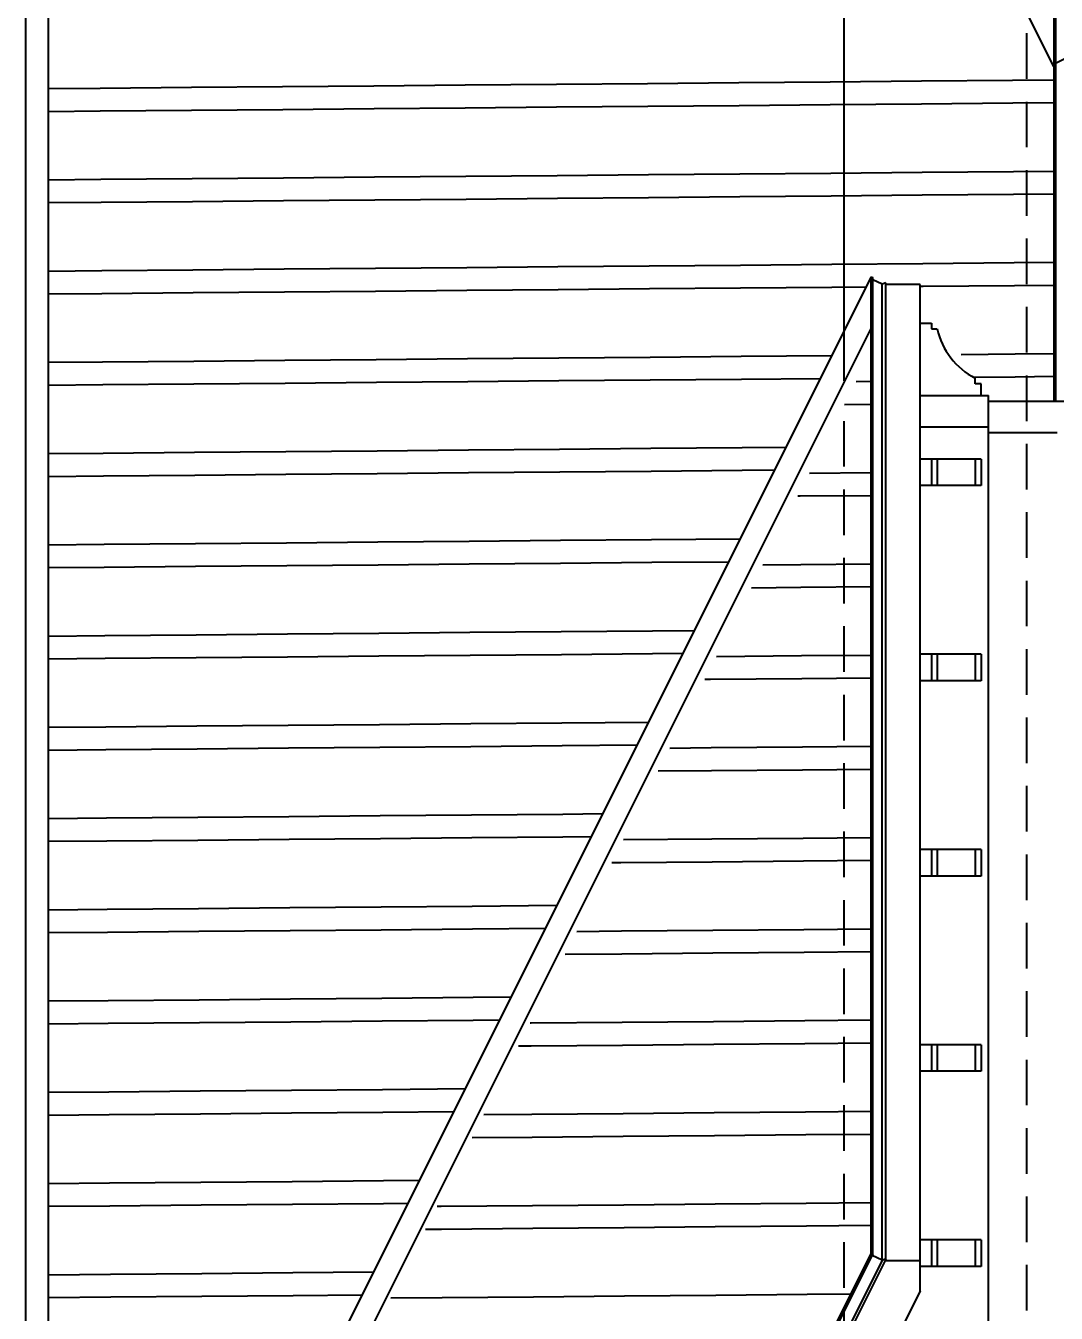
# Model space of a CAD drawing. Extents: x -175 to 1769, y -1164 to 204.
# Drawn here: x 1245 to 1380.5, y -476.2 to -306.8 of the extents above; entities that cross this region are included whole.
import ezdxf

# ---------------------------------------------------------------- set-up
doc = ezdxf.new("R2010")
doc.units = 0
doc.header["$LTSCALE"] = 12
doc.linetypes.add('DASHED', pattern=[0.75, 0.5, -0.25])
doc.layers.add('FRELEV', color=3, linetype='CONTINUOUS')
doc.dimstyles.get("Standard").update_dxf_attribs({"dimtxt": 2.5, "dimasz": 2.5, "dimexe": 1.25, "dimexo": 0.625, "dimtad": 1, "dimcen": 2.5, "dimazin": 3, "dimtfac": 1, "dimtmove": 0, "dimatfit": 3})

# ---------------------------------------------------------------- blocks, each defined once
blk = doc.blocks.new('*D1')
at = {"layer": 'FRELEV', "color": 2, "linetype": 'CONTINUOUS'}
for p, q in [((1352.623, -353.5348), (1352.623, 132.84)), ((1496.623, 90.84), (1496.623, 132.84)), ((1356.623, 131.176), (1352.623, 130.176)), ((1356.623, 131.176), (1356.623, 129.176)), ((1492.623, 131.176), (1496.623, 130.176)), ((1492.623, 131.176), (1492.623, 129.176)), ((1356.623, 129.176), (1352.623, 130.176)), ((1492.623, 130.176), (1356.623, 130.176)), ((1492.623, 129.176), (1496.623, 130.176))]:
    blk.add_line(p, q, dxfattribs=at)
at = {"layer": 'FRELEV', "color": 2, "linetype": 'CONTINUOUS', "width": 0.87}
blk.add_text('12\'-0"', height=4, dxfattribs=at).set_placement((1417.386, 133.176))
blk = doc.blocks.new('HCH20')
at = {"layer": 'FRELEV', "color": 1, "linetype": 'CONTINUOUS'}
for p, q in [((99.44, 195.88), (101.44, 195.89)), ((97.91, 192.86), (101.44, 192.89)), ((93.32, 183.82), (101.44, 183.89)), ((91.79, 180.81), (92.09, 180.81)), ((92.09, 180.81), (101.44, 180.89)), ((87.2, 171.77), (92.17, 171.81)), ((92.17, 171.81), (101.44, 171.89)), ((85.67, 168.75), (92.2, 168.81)), ((92.2, 168.81), (101.44, 168.89)), ((81.08, 159.71), (92.27, 159.81)), ((92.27, 159.81), (101.44, 159.89)), ((79.55, 156.7), (80.3, 156.71)), ((80.3, 156.71), (92.3, 156.81)), ((92.3, 156.81), (101.44, 156.89)), ((74.96, 147.66), (80.38, 147.71)), ((80.38, 147.71), (92.38, 147.81)), ((92.38, 147.81), (101.44, 147.89)), ((73.43, 144.65), (80.41, 144.71)), ((80.41, 144.71), (92.41, 144.81)), ((92.41, 144.81), (101.44, 144.89)), ((68.84, 135.61), (80.48, 135.71)), ((80.48, 135.71), (92.48, 135.81)), ((92.48, 135.81), (101.44, 135.89)), ((67.31, 132.59), (68.51, 132.6)), ((68.51, 132.6), (80.51, 132.71)), ((80.51, 132.71), (92.51, 132.81)), ((92.51, 132.81), (101.44, 132.89)), ((68.59, 123.6), (80.59, 123.71)), ((80.59, 123.71), (92.59, 123.81)), ((92.59, 123.81), (101.44, 123.89)), ((62.72, 123.55), (68.59, 123.6)), ((61.19, 120.54), (68.62, 120.6)), ((68.62, 120.6), (80.62, 120.71)), ((80.62, 120.71), (92.62, 120.81)), ((92.62, 120.81), (101.44, 120.89)), ((80.69, 111.71), (92.69, 111.81)), ((92.69, 111.81), (101.44, 111.89)), ((56.6, 111.5), (56.7, 111.5)), ((56.7, 111.5), (68.69, 111.6)), ((68.69, 111.6), (80.69, 111.71)), ((55.07, 108.48), (56.72, 108.5)), ((56.72, 108.5), (68.72, 108.6)), ((68.72, 108.6), (80.72, 108.71)), ((80.72, 108.71), (92.72, 108.81)), ((92.72, 108.81), (101.44, 108.89)), ((50.48, 99.44), (56.8, 99.5)), ((56.8, 99.5), (68.8, 99.6)), ((68.8, 99.6), (80.8, 99.71)), ((80.8, 99.71), (92.8, 99.81)), ((92.8, 99.81), (101.44, 99.89)), ((56.83, 96.5), (68.83, 96.6)), ((68.83, 96.6), (80.83, 96.71)), ((80.83, 96.71), (92.82, 96.81)), ((92.82, 96.81), (101.44, 96.89)), ((48.95, 96.43), (56.83, 96.5)), ((44.36, 87.39), (44.9, 87.4)), ((44.9, 87.4), (56.9, 87.5)), ((56.9, 87.5), (68.9, 87.6)), ((68.9, 87.6), (80.9, 87.71)), ((80.9, 87.71), (92.9, 87.81)), ((92.9, 87.81), (101.44, 87.89)), ((68.93, 84.6), (80.93, 84.71)), ((80.93, 84.71), (92.93, 84.81)), ((92.93, 84.81), (101.44, 84.89)), ((42.83, 84.38), (44.93, 84.4)), ((44.93, 84.4), (56.93, 84.5)), ((56.93, 84.5), (68.93, 84.6)), ((38.25, 75.34), (45.01, 75.4)), ((45.01, 75.4), (57.01, 75.5)), ((57.01, 75.5), (69.01, 75.61)), ((69.01, 75.61), (81.01, 75.71)), ((81.01, 75.71), (93.01, 75.81)), ((93.01, 75.81), (98.73, 75.86))]:
    blk.add_line(p, q, dxfattribs=at)
blk = doc.blocks.new('HCH22')
at = {"layer": 'FRELEV', "color": 1, "linetype": 'CONTINUOUS'}
for p, q in [((57.82, 372.52), (69.82, 372.62)), ((69.82, 372.62), (81.81, 372.73)), ((81.81, 372.73), (93.81, 372.83)), ((93.81, 372.83), (105.81, 372.94)), ((105.81, 372.94), (117.81, 373.04)), ((117.81, 373.04), (123.22, 373.09)), ((-8.96, 371.94), (-2.18, 372)), ((-2.18, 372), (9.82, 372.1)), ((9.82, 372.1), (21.82, 372.2)), ((21.82, 372.2), (33.82, 372.31)), ((33.82, 372.31), (45.82, 372.41)), ((45.82, 372.41), (57.82, 372.52)), ((9.84, 369.1), (21.84, 369.2)), ((21.84, 369.2), (33.84, 369.31)), ((33.84, 369.31), (45.84, 369.41)), ((45.84, 369.41), (57.84, 369.52)), ((57.84, 369.52), (69.84, 369.62)), ((69.84, 369.62), (81.84, 369.73)), ((81.84, 369.73), (93.84, 369.83)), ((93.84, 369.83), (105.84, 369.94)), ((105.84, 369.94), (117.84, 370.04)), ((117.84, 370.04), (123.22, 370.09)), ((-8.96, 368.94), (-2.16, 369)), ((-2.16, 369), (9.84, 369.1)), ((69.92, 360.62), (81.92, 360.73)), ((81.92, 360.73), (93.92, 360.83)), ((93.92, 360.83), (105.92, 360.94)), ((105.92, 360.94), (117.92, 361.04)), ((117.92, 361.04), (123.22, 361.09)), ((-8.96, 359.94), (-2.08, 360)), ((-2.08, 360), (9.92, 360.1)), ((9.92, 360.1), (21.92, 360.2)), ((21.92, 360.2), (33.92, 360.31)), ((33.92, 360.31), (45.92, 360.41)), ((45.92, 360.41), (57.92, 360.52)), ((57.92, 360.52), (69.92, 360.62)), ((21.95, 357.21), (33.95, 357.31)), ((33.95, 357.31), (45.95, 357.41)), ((45.95, 357.41), (57.95, 357.52)), ((57.95, 357.52), (69.95, 357.62)), ((69.95, 357.62), (81.95, 357.73)), ((81.95, 357.73), (93.95, 357.83)), ((93.95, 357.83), (105.94, 357.94)), ((105.94, 357.94), (117.94, 358.04)), ((117.94, 358.04), (123.22, 358.09)), ((-8.96, 356.94), (-2.05, 357)), ((-2.05, 357), (9.95, 357.1)), ((9.95, 357.1), (21.95, 357.21)), ((82.02, 348.73), (94.02, 348.83)), ((94.02, 348.83), (106.02, 348.94)), ((106.02, 348.94), (118.02, 349.04)), ((118.02, 349.04), (123.22, 349.09)), ((-8.96, 347.94), (-1.97, 348)), ((-1.97, 348), (10.03, 348.1)), ((10.03, 348.1), (22.03, 348.21)), ((22.03, 348.21), (34.03, 348.31)), ((34.03, 348.31), (46.03, 348.41)), ((46.03, 348.41), (58.03, 348.52)), ((58.03, 348.52), (70.02, 348.62)), ((70.02, 348.62), (82.02, 348.73)), ((46.05, 345.42), (58.05, 345.52)), ((58.05, 345.52), (70.05, 345.62)), ((70.05, 345.62), (82.05, 345.73)), ((82.05, 345.73), (94.05, 345.83)), ((94.05, 345.83), (98.56, 345.87)), ((105.78, 345.94), (106.05, 345.94)), ((106.05, 345.94), (118.05, 346.04)), ((118.05, 346.04), (123.22, 346.09)), ((-8.96, 344.93), (-1.95, 345)), ((-1.95, 345), (10.05, 345.1)), ((10.05, 345.1), (22.05, 345.21)), ((22.05, 345.21), (34.05, 345.31)), ((34.05, 345.31), (46.05, 345.42)), ((111.04, 336.98), (118.13, 337.04)), ((118.13, 337.04), (123.22, 337.09)), ((-8.96, 335.93), (-1.87, 336)), ((-1.87, 336), (10.13, 336.1)), ((10.13, 336.1), (22.13, 336.21)), ((22.13, 336.21), (34.13, 336.31)), ((34.13, 336.31), (46.13, 336.42)), ((46.13, 336.42), (58.13, 336.52)), ((58.13, 336.52), (70.13, 336.62)), ((70.13, 336.62), (82.13, 336.73)), ((82.13, 336.73), (94.04, 336.83)), ((58.16, 333.52), (70.16, 333.62)), ((70.16, 333.62), (82.16, 333.73)), ((82.16, 333.73), (92.54, 333.82)), ((112.8, 334), (118.15, 334.04)), ((118.15, 334.04), (123.22, 334.09)), ((-8.96, 332.93), (-1.84, 333)), ((-1.84, 333), (10.16, 333.1)), ((10.16, 333.1), (22.16, 333.21)), ((22.16, 333.21), (34.16, 333.31)), ((34.16, 333.31), (46.16, 333.42)), ((46.16, 333.42), (58.16, 333.52)), ((-8.96, 323.93), (-1.76, 324)), ((-1.76, 324), (10.24, 324.1)), ((10.24, 324.1), (22.24, 324.21)), ((22.24, 324.21), (34.24, 324.31)), ((34.24, 324.31), (46.24, 324.42)), ((46.24, 324.42), (58.23, 324.52)), ((58.23, 324.52), (70.23, 324.63)), ((70.23, 324.63), (82.23, 324.73)), ((82.23, 324.73), (88.02, 324.78)), ((82.26, 321.73), (86.51, 321.77)), ((-8.96, 320.93), (-1.74, 321)), ((-1.74, 321), (10.26, 321.1)), ((10.26, 321.1), (22.26, 321.21)), ((22.26, 321.21), (34.26, 321.31)), ((34.26, 321.31), (46.26, 321.42)), ((46.26, 321.42), (58.26, 321.52)), ((58.26, 321.52), (70.26, 321.63)), ((70.26, 321.63), (82.26, 321.73)), ((-8.96, 311.93), (-1.66, 312)), ((-1.66, 312), (10.34, 312.1)), ((10.34, 312.1), (22.34, 312.21)), ((22.34, 312.21), (34.34, 312.31)), ((34.34, 312.31), (46.34, 312.42)), ((46.34, 312.42), (58.34, 312.52)), ((58.34, 312.52), (70.34, 312.63)), ((70.34, 312.63), (81.99, 312.73)), ((-8.96, 308.93), (-1.63, 309)), ((-1.63, 309), (10.37, 309.1)), ((10.37, 309.1), (22.37, 309.21)), ((22.37, 309.21), (34.37, 309.31)), ((34.37, 309.31), (46.37, 309.42)), ((46.37, 309.42), (58.37, 309.52)), ((58.37, 309.52), (70.37, 309.63)), ((70.37, 309.63), (80.48, 309.71)), ((-8.96, 299.93), (-1.55, 300)), ((-1.55, 300), (10.45, 300.1)), ((10.45, 300.1), (22.45, 300.21)), ((22.45, 300.21), (34.45, 300.31)), ((34.45, 300.31), (46.44, 300.42)), ((46.44, 300.42), (58.44, 300.52)), ((58.44, 300.52), (70.44, 300.63)), ((70.44, 300.63), (75.96, 300.67)), ((-8.96, 296.93), (-1.53, 297)), ((-1.53, 297), (10.47, 297.1)), ((10.47, 297.1), (22.47, 297.21)), ((22.47, 297.21), (34.47, 297.31)), ((34.47, 297.31), (46.47, 297.42)), ((46.47, 297.42), (58.47, 297.52)), ((58.47, 297.52), (70.47, 297.63)), ((70.47, 297.63), (74.46, 297.66)), ((-8.96, 287.93), (-1.45, 288)), ((-1.45, 288), (10.55, 288.1)), ((10.55, 288.1), (22.55, 288.21)), ((22.55, 288.21), (34.55, 288.31)), ((34.55, 288.31), (46.55, 288.42)), ((46.55, 288.42), (58.55, 288.52)), ((58.55, 288.52), (69.94, 288.62)), ((-8.96, 284.93), (-1.42, 285)), ((-1.42, 285), (10.58, 285.1)), ((10.58, 285.1), (22.58, 285.21)), ((22.58, 285.21), (34.58, 285.31)), ((34.58, 285.31), (46.58, 285.42)), ((46.58, 285.42), (58.57, 285.52)), ((58.57, 285.52), (68.43, 285.61)), ((-1.34, 276), (10.66, 276.1)), ((10.66, 276.1), (22.65, 276.21)), ((22.65, 276.21), (34.65, 276.31)), ((34.65, 276.31), (46.65, 276.42)), ((46.65, 276.42), (58.65, 276.52)), ((58.65, 276.52), (63.91, 276.57)), ((-8.96, 275.93), (-1.34, 276)), ((-8.96, 272.93), (-1.32, 273)), ((-1.32, 273), (10.68, 273.1)), ((10.68, 273.1), (22.68, 273.21)), ((22.68, 273.21), (34.68, 273.31)), ((34.68, 273.31), (46.68, 273.42)), ((46.68, 273.42), (58.68, 273.52)), ((58.68, 273.52), (62.4, 273.56)), ((10.76, 264.1), (22.76, 264.21)), ((22.76, 264.21), (34.76, 264.31)), ((34.76, 264.31), (46.76, 264.42)), ((46.76, 264.42), (57.88, 264.52)), ((-8.96, 263.93), (-1.24, 264)), ((-1.24, 264), (10.76, 264.1)), ((-8.96, 260.93), (-1.21, 261)), ((-1.21, 261), (10.79, 261.1)), ((10.79, 261.1), (22.79, 261.21)), ((22.79, 261.21), (34.79, 261.31)), ((34.79, 261.31), (46.78, 261.42)), ((46.78, 261.42), (56.38, 261.5)), ((22.86, 252.21), (34.86, 252.31)), ((34.86, 252.31), (46.86, 252.42)), ((46.86, 252.42), (51.86, 252.46)), ((-8.96, 251.93), (-1.13, 252)), ((-1.13, 252), (10.86, 252.1)), ((10.86, 252.1), (22.86, 252.21)), ((-8.96, 248.93), (-1.11, 249)), ((-1.11, 249), (10.89, 249.1)), ((10.89, 249.1), (22.89, 249.21)), ((22.89, 249.21), (34.89, 249.31)), ((34.89, 249.31), (46.89, 249.42)), ((46.89, 249.42), (50.35, 249.45)), ((-8.96, 239.93), (-1.03, 240)), ((-1.03, 240), (10.97, 240.1)), ((10.97, 240.1), (22.97, 240.21)), ((22.97, 240.21), (34.97, 240.31)), ((34.97, 240.31), (45.83, 240.41)), ((-1, 237), (11, 237.1)), ((11, 237.1), (23, 237.21)), ((23, 237.21), (34.99, 237.31)), ((34.99, 237.31), (44.32, 237.4)), ((-8.96, 236.93), (-1, 237)), ((-8.96, 227.93), (-0.93, 228)), ((-0.93, 228), (11.07, 228.11)), ((11.07, 228.11), (23.07, 228.21)), ((23.07, 228.21), (35.07, 228.31)), ((35.07, 228.31), (39.8, 228.36)), ((23.1, 225.21), (35.1, 225.31)), ((35.1, 225.31), (38.3, 225.34)), ((-8.96, 224.93), (-0.9, 225)), ((-0.9, 225), (11.1, 225.11)), ((11.1, 225.11), (23.1, 225.21)), ((-8.96, 215.93), (-0.82, 216)), ((-0.82, 216), (11.18, 216.11)), ((11.18, 216.11), (23.18, 216.21)), ((23.18, 216.21), (33.78, 216.3)), ((-8.96, 212.93), (-0.79, 213)), ((-0.79, 213), (11.21, 213.11)), ((11.21, 213.11), (23.2, 213.21)), ((23.2, 213.21), (32.27, 213.29))]:
    blk.add_line(p, q, dxfattribs=at)

msp = doc.modelspace()

# ---------------------------------------------------------------- linework, layer by layer
at = {"layer": 'FRELEV', "color": 2, "linetype": 'CONTINUOUS'}
for p, q in [((1380.186, 104.5267), (1380.187, -356.1988)), ((1380.41, 104.4149), (1380.41, -356.1988)), ((1380.187, -312.1743), (1296.009, -143.8238)), ((1245.007, -669.8239), (1245.007, -221.8246)), ((1381.64, -311.2022), (1380.41, -311.7858)), ((1380.187, -312.1743), (1380.41, -312.0625)), ((1356.187, -339.848), (1249.102, -554.0115)), ((1356.187, -339.848), (1356.41, -339.9598)), ((1356.187, -468.2236), (1356.187, -339.848)), ((1356.41, -468.3355), (1356.41, -339.9598)), ((1357.64, -340.8202), (1356.41, -340.2365)), ((1358.114, -340.662), (1357.64, -340.8202)), ((1357.64, -469.1958), (1357.64, -340.8201)), ((1358.115, -469.0376), (1358.114, -340.662)), ((1362.623, -340.888), (1358.114, -340.888)), ((1362.623, -473.2395), (1362.623, -340.888)), ((1362.623, -345.9488), (1364.123, -345.9488)), ((1364.123, -345.9488), (1364.123, -346.6988)), ((1364.123, -346.6988), (1364.873, -346.6988)), ((1369.873, -353.9488), (1369.873, -353.1988)), ((1362.623, -355.4488), (1371.623, -355.4488)), ((1370.623, -353.9488), (1369.873, -353.9488)), ((1370.623, -355.4488), (1370.623, -353.9488)), ((1371.623, -484.5744), (1371.623, -355.4488)), ((1371.623, -356.1988), (1496.623, -356.1987)), ((1362.623, -359.5738), (1371.623, -359.5738)), ((1371.623, -360.3238), (1380.623, -360.3238)), ((1370.623, -363.8238), (1362.623, -363.8238)), ((1364.123, -363.8238), (1364.123, -367.3238)), ((1364.873, -363.8238), (1364.873, -367.3238)), ((1369.873, -363.8238), (1369.873, -367.3238)), ((1370.623, -363.8238), (1370.623, -367.3238)), ((1370.623, -367.3238), (1362.623, -367.3238)), ((1370.623, -389.4985), (1362.623, -389.4985)), ((1364.123, -389.4985), (1364.123, -392.9985)), ((1364.873, -389.4985), (1364.873, -392.9985)), ((1369.873, -389.4985), (1369.873, -392.9985)), ((1370.623, -389.4985), (1370.623, -392.9985)), ((1370.623, -392.9985), (1362.623, -392.9985)), ((1370.623, -415.1733), (1362.623, -415.1733)), ((1364.123, -415.1733), (1364.123, -418.6733)), ((1364.873, -415.1733), (1364.873, -418.6733)), ((1369.873, -415.1733), (1369.873, -418.6733)), ((1370.623, -415.1733), (1370.623, -418.6733)), ((1370.623, -418.6733), (1362.623, -418.6733)), ((1370.623, -440.8481), (1362.623, -440.8481)), ((1364.123, -440.8481), (1364.123, -444.3481)), ((1364.873, -440.8481), (1364.873, -444.3481)), ((1369.873, -440.8481), (1369.873, -444.3481)), ((1370.623, -440.8481), (1370.623, -444.3481)), ((1370.623, -444.3481), (1362.623, -444.3481)), ((1370.623, -466.5229), (1362.623, -466.5229)), ((1364.123, -466.5229), (1364.123, -470.0229)), ((1364.873, -466.5229), (1364.873, -470.0229)), ((1369.873, -466.5229), (1369.873, -470.0229)), ((1370.623, -466.5229), (1370.623, -470.0229)), ((1356.187, -468.2236), (1313.292, -554.0115)), ((1356.41, -468.3354), (1313.571, -554.0114)), ((1358.115, -469.0376), (1315.626, -554.0115)), ((1356.187, -468.2236), (1356.41, -468.3354)), ((1357.64, -469.1958), (1356.298, -468.5591)), ((1358.115, -469.0376), (1357.64, -469.1958)), ((1357.64, -469.1958), (1315.231, -554.0115)), ((1362.623, -469.2637), (1358.001, -469.2637)), ((1370.623, -470.0229), (1362.623, -470.0229)), ((1362.623, -473.2394), (1322.236, -554.0114))]:
    msp.add_line(p, q, dxfattribs=at)
at = {"layer": 'FRELEV', "color": 1, "linetype": 'DASHED'}
for p, q in [((1376.623, 88.17593), (1376.623, -955.8237)), ((1352.623, -751.824), (1352.623, -356.1988))]:
    msp.add_line(p, q, dxfattribs=at)
at = {"layer": 'FRELEV', "color": 1, "linetype": 'CONTINUOUS'}
for p, q in [((1248.007, -669.114), (1248.007, -222.5334)), ((1356.187, -346.5559), (1252.456, -554.0115))]:
    msp.add_line(p, q, dxfattribs=at)
at = {"layer": 'FRELEV', "color": 2, "linetype": 'CONTINUOUS'}
msp.add_arc((1374.292, -344.6263), 9.64447, 192.4086607, 242.7283961, dxfattribs=at)

# ---------------------------------------------------------------- block references
at = {"layer": 'FRELEV', "color": 1, "linetype": 'CONTINUOUS'}
for name, p in [('HCH22', (1256.967, -687.0325)), ('HCH20', (1254.751, -549.4913))]:
    msp.add_blockref(name, p, dxfattribs=at)

# ---------------------------------------------------------------- dimensions: what is measured, and where the dimension line sits
at = {"layer": 'FRELEV', "color": 2, "linetype": 'CONTINUOUS'}
dim = msp.add_linear_dim(base=(1496.623, 130.176), p1=(1496.623, 88.176), p2=(1352.623, -356.1988), angle=180, dimstyle='Standard', dxfattribs=at)
dim.commit()
dim.dimension.update_dxf_attribs({"geometry": '*D1', "text_midpoint": (1417.386, 137.176)})

doc.saveas('drawing.dxf')
